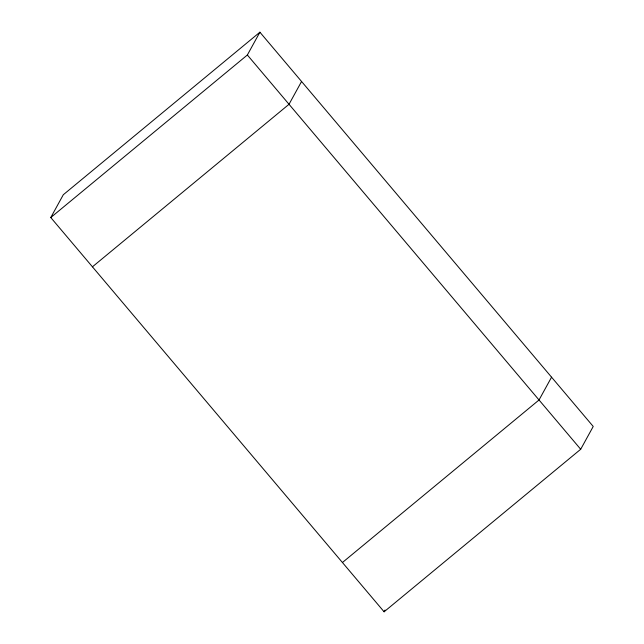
<?xml version="1.0" encoding="UTF-8"?>
<svg xmlns="http://www.w3.org/2000/svg" width="644" height="644" viewBox="0 0 644 644"><rect width="100%" height="100%" fill="white"/><g stroke="black" fill="none" stroke-linecap="round" stroke-linejoin="round"><path stroke-width="0.97" d="M50.771 217.535L63.305 194.738L259.894 32.2L593.229 426.465L580.695 449.262L384.106 611.8L50.771 217.535L247.36 54.998L259.894 32.2M301.561 81.482L289.027 104.28L92.438 266.817M384.106 611.8L385.072 610.045M551.562 377.183L539.028 399.98L342.439 562.518M247.36 54.998L580.695 449.262"/></g></svg>
